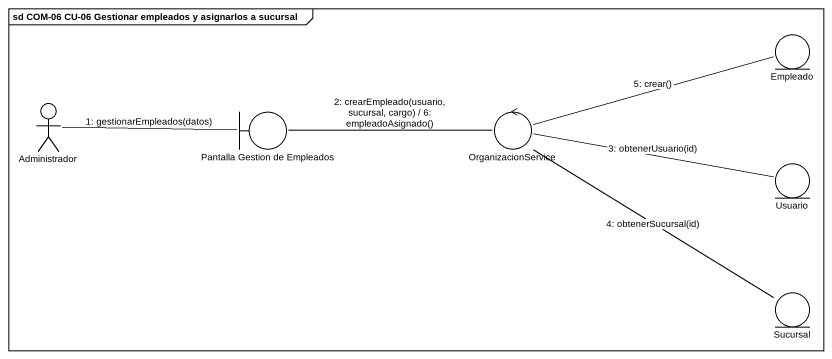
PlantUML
@startuml
mainframe sd COM-06 CU-06 Gestionar empleados y asignarlos a sucursal
entity Empleado
actor Administrador
boundary "Pantalla Gestion de Empleados" as Pantalla_Gestion_de
control OrganizacionService
entity Usuario
entity Sucursal
Administrador -right- Pantalla_Gestion_de : 1: gestionarEmpleados(datos)
Pantalla_Gestion_de -right- OrganizacionService : 2: crearEmpleado(usuario, sucursal, cargo) / 6: empleadoAsignado()
OrganizacionService -right- Empleado : 5: crear()
OrganizacionService -right- Usuario : 3: obtenerUsuario(id)
OrganizacionService -- Sucursal : 4: obtenerSucursal(id)
@enduml
